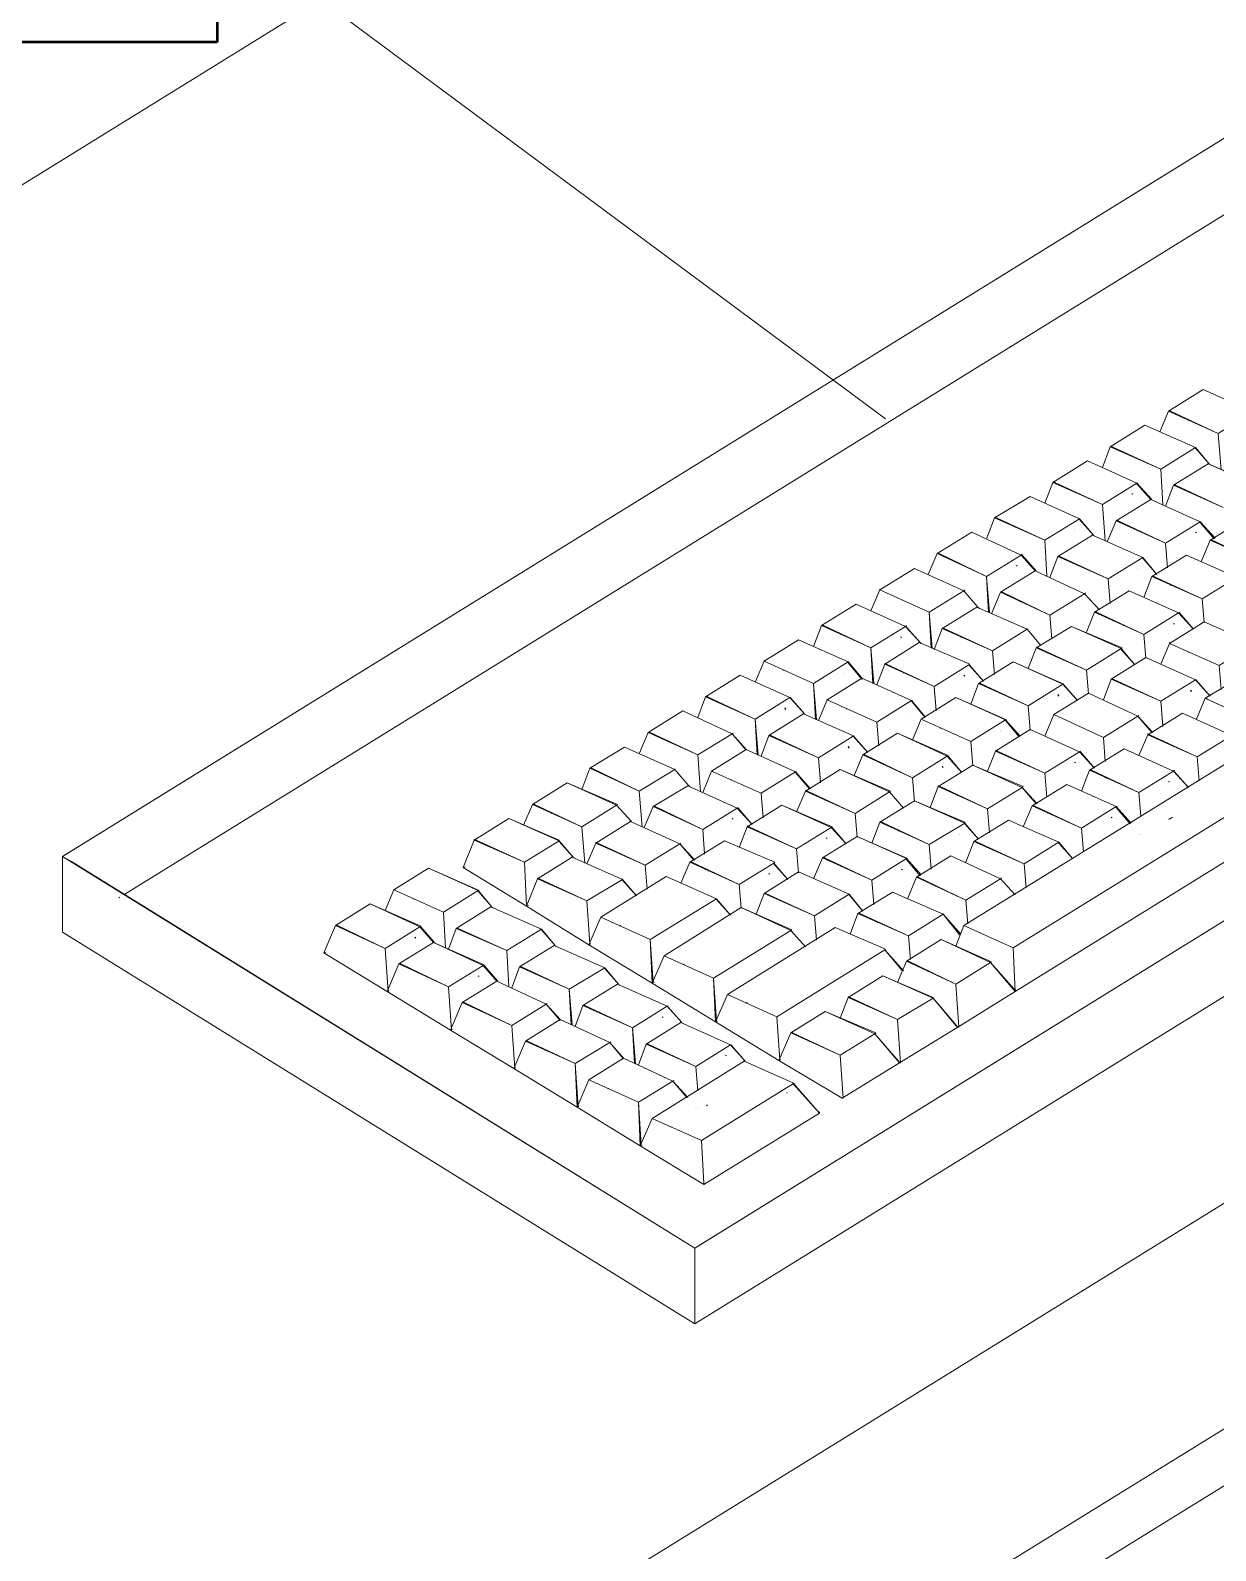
# Model space of a CAD drawing. Extents: x -15 to 256, y 0 to 403.
# Drawn here: x 246.749 to 248.001, y 371.081 to 372.687 of the extents above; entities that cross this region are included whole.
import ezdxf

# ---------------------------------------------------------------- set-up
doc = ezdxf.new("R2010")
doc.units = 0
doc.header["$LTSCALE"] = 0.15
doc.layers.get('0').update_dxf_attribs({"color": 252})
doc.layers.add('E-ANN-LCTX', color=90, linetype='Continuous', lineweight=9)
doc.layers.add('PDF2_Geometry', color=7, linetype='Continuous')

# ---------------------------------------------------------------- blocks, each defined once
blk = doc.blocks.new('6-Model')
at = {"layer": 'PDF2_Geometry', "lineweight": 0}
for points in [[(97.728, 44.645), (97.791, 21.26), (98.628, 21.793), (98.754, 44.183), (187.352, 98.945), (187.352, 99.845), (184.826, 101.893), (158.525, 113.745), (76.526, 63.045)], [(184.826, 101.893), (96.228, 47.131), (72.753, 57.717)], [(187.352, 99.845), (98.754, 45.095)], [(118.172, 76.472), (118.172, 77.68), (118.188, 77.691), (140.006, 91.178), (150.094, 84.926), (128.276, 71.44), (128.26, 71.428), (118.172, 77.68), (140.022, 91.189), (140.006, 91.178), (140.022, 91.189)], [(138.885, 89.26), (119.167, 77.076)], [(137.164, 84.772), (136.612, 84.429), (135.854, 84.784), (135.838, 84.796), (135.823, 84.784), (136.375, 85.127), (137.164, 84.772), (137.401, 84.512), (137.164, 84.772), (137.18, 84.784)], [(136.659, 83.848), (136.612, 84.429), (135.823, 84.784), (135.68, 84.452)], [(136.138, 84.654), (136.123, 84.642)], [(136.47, 83.931), (136.47, 83.943), (136.249, 84.192), (136.249, 84.204), (135.444, 84.559), (134.891, 84.216), (134.765, 83.884)], [(135.728, 83.292), (135.696, 83.86), (136.249, 84.204), (136.47, 83.943), (136.486, 83.931)], [(135.317, 83.635), (134.765, 83.292), (134.007, 83.647), (133.991, 83.659), (133.975, 83.647), (134.528, 83.991), (135.317, 83.635), (135.554, 83.375)], [(135.223, 84.073), (135.207, 84.073)], [(136.454, 83.943), (137.259, 83.588), (137.48, 83.327), (137.259, 83.576), (137.259, 83.588), (137.259, 83.6), (136.454, 83.943), (135.901, 83.6), (135.775, 83.268)], [(136.17, 84.026), (136.17, 84.026)], [(136.17, 84.014), (136.17, 84.014)], [(134.812, 82.712), (134.765, 83.292), (133.975, 83.647), (133.849, 83.316)], [(134.291, 83.505), (134.291, 83.505)], [(135.238, 83.47), (135.254, 83.458)], [(135.238, 83.458), (135.238, 83.458)], [(136.565, 82.759), (136.328, 83.02), (135.538, 83.375), (135.317, 83.623), (135.317, 83.635), (135.333, 83.635)], [(133.849, 82.724), (133.881, 82.155), (133.849, 82.724), (134.402, 83.067), (134.402, 83.055), (134.623, 82.806), (134.402, 83.067), (133.612, 83.422), (133.044, 83.079), (133.06, 83.079), (133.076, 83.079), (133.849, 82.724), (133.044, 83.079), (132.918, 82.747)], [(135.538, 83.375), (134.986, 83.031), (135.002, 83.043), (135.017, 83.031), (135.775, 82.676), (136.328, 83.02), (136.344, 83.02)], [(135.554, 83.363), (135.554, 83.363)], [(135.807, 82.286), (135.775, 82.676), (134.986, 83.031), (134.844, 82.7)], [(136.328, 83.02), (136.328, 83.008), (136.549, 82.747)], [(137.275, 82.368), (136.517, 82.724), (136.501, 82.724), (136.486, 82.724), (137.275, 82.368), (137.307, 81.978), (137.275, 82.368), (137.828, 82.7), (138.064, 82.439), (137.828, 82.7), (137.843, 82.712), (137.038, 83.067), (136.486, 82.724), (136.344, 82.38)], [(131.986, 82.179), (132.128, 82.51), (132.681, 82.854), (133.47, 82.487), (133.691, 82.238), (134.481, 81.871), (134.717, 81.611), (134.481, 81.871)], [(133.376, 82.937), (133.36, 82.937)], [(134.891, 81.717), (134.86, 82.108), (134.054, 82.463), (134.07, 82.463), (134.086, 82.463), (134.86, 82.108), (135.412, 82.451), (135.412, 82.439), (135.633, 82.179), (135.412, 82.451), (134.607, 82.806), (134.054, 82.463), (133.928, 82.132)], [(134.323, 82.889), (134.323, 82.889)], [(134.323, 82.878), (134.323, 82.878)], [(134.639, 82.795), (134.623, 82.795)], [(135.302, 82.889), (135.302, 82.889)], [(135.302, 82.889), (135.302, 82.889)], [(136.249, 82.854), (136.265, 82.842)], [(136.249, 82.842), (136.249, 82.842)], [(132.918, 82.143), (132.16, 82.51), (132.144, 82.51), (132.128, 82.51), (132.918, 82.143), (132.965, 81.563)], [(132.949, 81.575), (132.918, 82.143), (133.47, 82.487), (133.486, 82.499)], [(133.707, 82.238), (133.486, 82.487)], [(131.228, 81.93), (131.213, 81.942), (131.213, 81.93), (131.765, 82.274), (132.555, 81.918), (132.776, 81.658), (132.807, 81.634)], [(132.444, 82.368), (132.428, 82.368)], [(133.691, 82.238), (133.139, 81.895), (133.155, 81.895), (133.17, 81.895), (133.928, 81.528), (134.481, 81.871), (134.496, 81.883)], [(133.391, 82.321), (133.407, 82.309)], [(133.407, 82.321), (133.407, 82.321)], [(135.333, 82.274), (135.333, 82.274)], [(135.333, 82.262), (135.333, 82.262)], [(135.554, 82.143), (135.57, 82.155), (135.586, 82.143), (136.359, 81.788)], [(135.823, 82.025), (135.823, 82.025)], [(135.87, 82.001), (135.87, 82.013), (135.854, 82.001)], [(131.071, 81.599), (131.213, 81.93), (132.002, 81.575), (132.049, 80.995)], [(131.513, 81.8), (131.513, 81.8)], [(132.034, 81.007), (132.002, 81.575), (132.555, 81.918)], [(132.791, 81.646), (132.776, 81.658), (132.555, 81.918), (132.57, 81.93)], [(132.997, 81.551), (133.139, 81.895), (133.928, 81.528), (133.96, 81.149)], [(135.996, 81.575), (135.98, 81.563), (135.428, 81.22), (134.67, 81.575), (134.654, 81.587), (134.639, 81.575), (135.191, 81.918), (135.98, 81.563), (136.217, 81.303), (135.996, 81.563)], [(131.071, 81.007), (130.313, 81.362), (130.297, 81.374), (130.281, 81.362), (130.834, 81.705), (131.623, 81.35), (131.86, 81.09)], [(133.565, 81.303), (133.012, 80.959), (132.239, 81.315), (132.223, 81.326), (132.207, 81.315), (132.76, 81.658), (133.565, 81.303), (133.786, 81.042), (133.565, 81.303), (133.565, 81.315)], [(134.512, 81.255), (134.639, 81.575), (135.428, 81.22), (135.459, 80.841)], [(131.118, 80.438), (131.071, 81.007), (130.281, 81.362), (130.155, 81.03)], [(131.102, 80.438), (131.071, 81.007), (131.623, 81.35)], [(131.876, 81.078), (131.86, 81.09), (131.639, 81.338), (131.623, 81.35), (131.639, 81.362)], [(132.081, 80.983), (132.207, 81.315), (133.012, 80.959), (133.044, 80.581), (133.012, 80.959)], [(132.428, 76.247), (132.555, 76.578), (140.496, 81.48), (141.301, 81.137), (141.285, 81.125), (141.664, 80.687), (141.695, 80.663), (141.68, 80.663), (141.664, 80.687)], [(134.275, 81.35), (133.707, 81.007), (133.723, 81.019), (133.739, 81.007), (134.512, 80.652), (135.065, 80.995)], [(134.891, 81.457), (134.891, 81.469)], [(134.954, 81.445), (134.938, 81.433)], [(134.954, 81.433), (134.954, 81.433)], [(137.401, 80.794), (137.18, 81.054), (137.18, 81.066), (137.196, 81.066), (136.391, 81.421), (135.838, 81.078), (135.696, 80.746)], [(129.381, 80.794), (129.366, 80.805), (129.366, 80.794), (129.918, 81.137), (130.707, 80.782), (130.944, 80.509)], [(130.597, 81.232), (130.581, 81.22)], [(132.113, 80), (132.081, 80.391), (132.634, 80.734), (132.87, 80.474), (132.649, 80.723), (132.634, 80.734), (132.649, 80.746), (131.844, 81.09), (131.292, 80.746), (131.165, 80.415)], [(131.86, 81.078), (131.86, 81.078)], [(137.417, 80.805), (137.18, 81.066), (136.628, 80.723), (136.659, 80.344), (136.628, 80.723), (135.838, 81.078), (135.838, 81.09), (135.854, 81.078)], [(130.202, 79.858), (130.155, 80.438), (129.366, 80.794), (129.223, 80.462)], [(130.187, 79.87), (130.155, 80.438), (130.707, 80.782)], [(130.929, 80.509), (130.707, 80.77), (130.707, 80.782), (130.723, 80.782)], [(133.612, 79.692), (133.581, 80.083), (132.791, 80.438), (132.807, 80.45), (132.823, 80.438), (133.581, 80.083), (134.133, 80.427), (134.149, 80.415), (134.37, 80.166), (134.133, 80.427), (133.344, 80.782), (132.791, 80.438), (132.665, 80.107)], [(133.344, 80.782), (134.149, 80.427), (134.133, 80.427)], [(134.544, 80.273), (134.512, 80.652), (133.707, 81.007), (133.581, 80.675)], [(133.897, 80.924), (133.881, 80.936)], [(133.975, 80.888), (133.975, 80.888)], [(135.696, 80.154), (134.938, 80.509), (134.923, 80.509), (134.907, 80.509), (135.459, 80.853), (136.249, 80.498), (136.486, 80.237), (136.265, 80.486), (136.249, 80.498), (136.265, 80.498)], [(134.986, 80.817), (134.986, 80.817)], [(134.986, 80.817), (134.986, 80.817)], [(136.138, 80.936), (136.138, 80.936)], [(136.154, 80.936), (136.138, 80.936)], [(129.223, 79.87), (128.466, 80.225), (128.45, 80.237), (128.434, 80.225), (128.987, 80.569), (129.776, 80.213), (130.013, 79.953), (129.792, 80.202), (129.776, 80.213), (129.792, 80.213)], [(129.681, 80.652), (129.666, 80.652)], [(130.629, 80.604), (130.629, 80.604)], [(130.629, 80.592), (130.629, 80.592)], [(136.959, 80.533), (136.407, 80.202), (136.422, 80.202), (136.438, 80.19), (137.196, 79.835), (137.749, 80.178), (137.764, 80.19), (136.959, 80.533), (137.749, 80.178), (137.985, 79.917), (137.764, 80.178)], [(130.392, 80.178), (130.376, 80.19), (130.376, 80.178), (130.929, 80.521), (131.718, 80.166), (131.939, 79.906)], [(132.113, 80.012), (132.081, 80.391)], [(132.981, 80.356), (132.965, 80.367)], [(133.107, 80.296), (133.107, 80.296)], [(133.107, 80.296), (133.107, 80.296)], [(134.007, 79.941), (133.991, 79.941), (134.544, 80.284), (135.333, 79.917), (135.57, 79.657)], [(135.728, 79.764), (135.696, 80.154), (134.907, 80.509), (134.781, 80.178)], [(135.223, 80.367), (135.223, 80.367)], [(135.223, 80.367), (135.223, 80.367)], [(135.728, 79.752), (135.696, 80.154), (136.249, 80.498)], [(136.17, 80.332), (136.186, 80.32)], [(136.17, 80.32), (136.186, 80.308)], [(129.271, 79.302), (129.223, 79.87), (128.434, 80.225), (128.308, 79.894)], [(128.75, 80.083), (128.75, 80.083)], [(129.255, 79.302), (129.223, 79.87), (129.776, 80.213)], [(129.697, 80.048), (129.713, 80.036)], [(131.718, 80.166), (131.165, 79.823), (131.197, 79.444), (131.165, 79.823), (130.376, 80.178), (130.234, 79.846)], [(131.939, 79.894), (131.718, 80.154), (131.718, 80.166), (131.734, 80.166)], [(132.428, 80.213), (131.876, 79.87), (131.734, 79.539)], [(133.439, 79.586), (133.218, 79.846), (133.218, 79.858), (133.233, 79.858), (132.428, 80.213), (133.218, 79.858), (133.454, 79.598)], [(134.054, 80.261), (134.07, 80.249)], [(134.054, 80.249), (134.07, 80.237)], [(136.265, 79.87), (136.407, 80.202), (137.196, 79.835), (137.228, 79.456)], [(128.876, 79.645), (128.86, 79.633), (128.308, 79.302), (127.55, 79.657), (127.518, 79.657), (128.071, 80), (128.86, 79.633), (129.081, 79.385), (129.871, 79.029), (130.108, 78.757)], [(130.265, 78.852), (130.234, 79.254), (130.786, 79.598), (131.023, 79.337), (130.802, 79.586), (130.786, 79.598), (130.802, 79.598), (129.997, 79.953), (129.445, 79.61), (129.318, 79.278)], [(129.697, 80.036), (129.713, 80.024)], [(131.639, 79.988), (131.639, 79.988)], [(131.639, 79.977), (131.639, 79.977)], [(132.697, 79.124), (132.665, 79.515), (131.876, 79.87), (131.892, 79.87)], [(133.218, 79.858), (132.665, 79.515)], [(133.849, 79.598), (133.991, 79.941), (134.781, 79.574), (134.812, 79.195), (134.781, 79.574), (135.333, 79.917)], [(135.554, 79.657), (135.333, 79.917), (135.349, 79.929)], [(128.355, 78.71), (128.308, 79.302), (127.518, 79.657), (127.376, 79.314)], [(129.081, 79.373), (128.86, 79.633)], [(130.802, 78.97), (130.944, 79.302), (131.734, 78.935), (130.976, 79.302), (130.96, 79.302), (130.944, 79.302), (131.497, 79.645)], [(131.765, 78.556), (131.734, 78.935), (132.286, 79.278), (132.302, 79.29), (131.497, 79.645), (132.286, 79.278), (132.523, 79.018), (132.302, 79.278)], [(132.113, 79.764), (132.113, 79.764)], [(132.128, 79.752), (132.128, 79.752)], [(132.191, 79.728), (132.176, 79.728)], [(132.191, 79.728), (132.191, 79.728)], [(134.402, 79.349), (133.849, 79.006), (133.091, 79.361), (133.076, 79.373), (133.06, 79.361), (133.612, 79.704), (134.402, 79.349), (134.639, 79.089), (134.417, 79.349), (134.402, 79.349), (134.417, 79.361)], [(133.139, 79.681), (133.139, 79.681)], [(133.139, 79.669), (133.139, 79.669)], [(134.291, 79.799), (134.291, 79.799)], [(134.307, 79.799), (134.307, 79.799)], [(135.349, 79.29), (135.491, 79.621), (136.28, 79.266), (136.312, 78.887)], [(127.424, 78.153), (127.376, 78.722), (126.587, 79.089), (126.461, 78.745), (126.587, 79.089), (127.14, 79.42), (127.945, 79.065), (128.166, 78.804), (128.182, 78.793), (128.166, 78.804), (127.945, 79.065), (127.945, 79.077)], [(127.834, 79.527), (127.818, 79.515)], [(128.545, 79.041), (128.529, 79.041), (129.081, 79.385)], [(129.76, 79.468), (129.76, 79.468)], [(129.76, 79.468), (129.76, 79.468)], [(130.707, 79.432), (130.723, 79.42)], [(130.707, 79.42), (130.723, 79.408)], [(132.933, 79.041), (133.06, 79.361), (133.849, 79.006), (133.881, 78.627)], [(135.901, 79.041), (135.349, 78.698), (134.591, 79.053), (134.575, 79.065), (134.56, 79.053), (135.112, 79.396), (135.901, 79.041), (136.138, 78.781), (135.917, 79.029), (135.901, 79.041), (135.917, 79.053)], [(135.68, 79.539), (135.665, 79.55)], [(135.728, 79.527), (135.728, 79.515)], [(135.744, 79.503), (135.744, 79.515)], [(135.791, 79.479), (135.807, 79.491)], [(135.791, 79.491), (135.791, 79.491)], [(126.587, 79.089), (126.603, 79.089), (126.619, 79.089), (127.376, 78.722), (127.945, 79.065)], [(130.265, 78.864), (130.234, 79.254)], [(131.118, 79.219), (131.118, 79.219)], [(131.118, 79.219), (131.118, 79.219)], [(131.26, 79.16), (131.244, 79.16)], [(131.26, 79.148), (131.276, 79.16)], [(132.697, 79.136), (132.144, 78.793), (132.018, 78.461)], [(132.207, 79.112), (132.223, 79.1)], [(132.223, 79.112), (132.223, 79.112)], [(133.707, 78.52), (133.486, 78.781), (133.502, 78.793), (132.697, 79.136), (133.486, 78.781), (133.723, 78.52)], [(126.224, 78.852), (125.671, 78.508), (125.687, 78.52), (125.703, 78.508), (126.461, 78.153), (127.013, 78.497)], [(126.903, 78.947), (126.903, 78.947)], [(129.871, 79.029), (129.318, 78.686), (129.35, 78.295), (129.318, 78.686), (128.529, 79.041), (128.387, 78.698)], [(129.792, 78.852), (129.792, 78.852)], [(129.792, 78.84), (129.792, 78.84)], [(130.092, 78.757), (129.871, 79.018), (129.871, 79.029), (129.887, 79.029)], [(130.581, 79.065), (130.029, 78.722), (130.029, 78.733), (130.06, 78.722), (130.818, 78.366), (131.371, 78.71)], [(135.381, 78.319), (135.349, 78.698), (134.56, 79.053), (134.433, 78.722)], [(134.749, 78.97), (134.733, 78.982)], [(134.812, 78.947), (134.812, 78.935)], [(134.828, 78.923), (134.828, 78.935)], [(134.875, 78.911), (134.875, 78.911)], [(134.875, 78.911), (134.875, 78.911)], [(128.418, 77.715), (128.387, 78.106), (128.939, 78.449), (128.955, 78.449), (129.176, 78.189), (128.939, 78.449), (128.15, 78.804), (127.597, 78.473), (127.455, 78.141)], [(129.887, 78.39), (130.029, 78.722), (130.818, 78.366), (130.85, 77.987)], [(130.218, 78.639), (130.202, 78.651)], [(130.265, 78.627), (130.265, 78.615)], [(130.281, 78.603), (130.281, 78.615)], [(130.329, 78.591), (130.329, 78.591)], [(130.329, 78.579), (130.344, 78.591)], [(132.965, 78.058), (132.933, 78.437), (132.144, 78.793), (132.144, 78.804), (132.176, 78.793), (132.933, 78.437), (133.486, 78.781)], [(134.986, 78.473), (134.433, 78.13), (133.675, 78.485), (133.66, 78.497), (133.644, 78.485), (134.196, 78.828), (134.986, 78.473), (135.223, 78.212)], [(125.529, 78.177), (125.671, 78.508), (126.461, 78.153), (126.508, 77.573)], [(125.987, 78.378), (125.971, 78.366)], [(128.387, 78.106), (127.629, 78.473), (127.613, 78.473), (127.597, 78.473), (128.387, 78.106), (128.418, 77.727)], [(128.939, 78.449), (128.955, 78.461)], [(129.65, 78.497), (129.097, 78.153), (129.113, 78.165), (129.129, 78.153), (129.887, 77.798), (130.439, 78.141), (130.455, 78.153), (129.65, 78.497), (130.439, 78.141), (130.676, 77.881), (130.455, 78.141)], [(131.765, 78.568), (132.57, 78.212), (132.791, 77.952), (132.57, 78.201), (132.57, 78.212), (132.57, 78.224), (131.765, 78.568), (131.213, 78.224), (131.086, 77.893)], [(134.465, 77.751), (134.433, 78.13), (133.644, 78.485), (133.502, 78.153)], [(133.897, 78.366), (133.897, 78.378)], [(133.944, 78.343), (133.96, 78.355)], [(135.207, 78.201), (134.986, 78.461), (134.986, 78.473), (135.002, 78.473)], [(125.292, 78.283), (124.74, 77.94), (124.756, 77.952), (124.772, 77.94), (125.545, 77.585), (126.098, 77.928)], [(127.471, 77.538), (126.713, 77.893), (126.682, 77.905), (126.682, 77.893), (127.234, 78.236), (128.024, 77.881), (128.26, 77.62)], [(127.25, 78.224), (127.25, 78.224)], [(128.86, 78.283), (128.876, 78.272)], [(128.876, 78.283), (128.876, 78.283)], [(129.918, 77.419), (129.887, 77.798), (129.097, 78.153), (128.971, 77.822)], [(132.034, 77.478), (132.002, 77.869), (132.57, 78.212)], [(133.96, 78.343), (133.96, 78.343)], [(134.907, 78.307), (134.923, 78.295)], [(134.907, 78.295), (134.907, 78.295)], [(135.87, 78.295), (135.823, 78.272)], [(135.838, 78.272), (135.886, 78.307)], [(126.54, 77.561), (126.682, 77.893), (127.471, 77.538), (127.503, 77.159), (127.471, 77.538), (128.024, 77.881)], [(128.245, 77.62), (128.024, 77.881), (128.039, 77.893)], [(129.002, 76.851), (128.971, 77.23), (129.523, 77.573), (129.744, 77.313), (129.523, 77.561), (129.523, 77.573), (129.539, 77.585), (128.734, 77.928), (128.182, 77.585), (128.039, 77.253)], [(129.271, 78.07), (129.287, 78.07), (129.271, 78.082)], [(129.35, 78.047), (129.35, 78.035)], [(129.366, 78.023), (129.366, 78.035)], [(129.413, 78.011), (129.413, 78.011)], [(129.413, 78.011), (129.413, 78.011)], [(130.85, 77.999), (130.297, 77.656), (130.313, 77.668), (130.329, 77.656), (131.086, 77.301), (131.639, 77.644)], [(131.86, 77.372), (131.639, 77.632), (131.639, 77.644), (131.655, 77.644), (130.85, 77.999), (131.639, 77.644), (131.876, 77.384)], [(131.513, 78.082), (131.528, 78.094)], [(131.544, 78.082), (131.528, 78.082)], [(132.491, 78.035), (132.491, 78.035)], [(132.491, 78.023), (132.491, 78.023)], [(133.549, 77.182), (133.518, 77.561), (132.712, 77.916), (132.586, 77.585)], [(135.365, 78.035), (135.365, 78.035)], [(135.365, 78.023), (135.365, 78.023)], [(135.396, 78.047), (135.396, 78.047)], [(125.056, 77.81), (125.056, 77.798)], [(127.108, 77.313), (126.54, 76.969), (125.782, 77.324), (125.766, 77.336), (125.75, 77.324), (126.303, 77.668), (127.108, 77.313), (127.329, 77.052), (127.108, 77.301), (127.108, 77.313), (127.108, 77.324)], [(126.019, 77.751), (126.019, 77.751)], [(126.019, 77.751), (126.019, 77.751)], [(126.982, 77.762), (126.982, 77.762)], [(126.982, 77.762), (126.982, 77.762)], [(131.118, 76.91), (131.086, 77.301), (130.297, 77.656), (130.155, 77.324)], [(131.655, 77.005), (131.797, 77.348), (132.349, 77.691), (133.139, 77.324), (133.376, 77.064), (133.139, 77.324), (133.155, 77.336)], [(132.981, 77.798), (132.981, 77.798)], [(133.991, 77.727), (133.991, 77.727)], [(133.991, 77.715), (133.991, 77.715)], [(123.477, 77.147), (123.461, 77.147), (124.014, 77.49)], [(124.598, 77.514), (124.566, 77.502)], [(128.418, 77.49), (128.418, 77.478)], [(128.434, 77.466), (128.434, 77.478)], [(128.481, 77.443), (128.497, 77.455)], [(128.497, 77.443), (128.497, 77.443)], [(129.918, 77.431), (130.723, 77.076), (130.944, 76.803), (130.723, 77.064), (130.723, 77.076), (129.918, 77.431), (129.366, 77.088), (129.239, 76.756)], [(129.445, 77.407), (129.46, 77.395)], [(129.445, 77.395), (129.445, 77.395)], [(130.597, 77.514), (130.613, 77.526)], [(130.613, 77.514), (130.613, 77.514)], [(131.56, 77.478), (131.576, 77.466)], [(131.56, 77.466), (131.56, 77.466)], [(124.282, 76.223), (124.251, 76.792), (123.461, 77.147), (123.319, 76.815)], [(124.803, 77.135), (124.251, 76.792)], [(126.066, 77.182), (126.066, 77.182)], [(126.066, 77.182), (126.066, 77.182)], [(127.582, 75.655), (127.55, 76.353), (128.608, 77.005), (128.608, 76.993), (128.829, 76.744), (128.608, 77.005), (127.803, 77.36), (126.761, 76.709), (126.776, 76.721)], [(127.029, 77.135), (127.029, 77.135)], [(127.029, 77.135), (127.029, 77.135)], [(132.586, 76.981), (131.828, 77.348), (131.813, 77.348), (131.797, 77.348), (132.586, 76.981), (132.618, 76.602), (132.586, 76.981), (133.139, 77.324)], [(131.97, 77.265), (131.97, 77.265)], [(132.034, 77.242), (132.034, 77.23)], [(119.088, 77.028), (119.072, 77.017)], [(122.34, 76.14), (123.351, 75.525), (123.366, 75.525), (123.319, 76.211), (122.561, 76.578), (122.546, 76.578), (122.53, 76.578), (123.319, 76.211), (123.872, 76.555), (123.887, 76.567), (123.082, 76.922), (123.872, 76.555), (124.093, 76.306), (124.882, 75.939), (125.103, 75.69), (125.892, 75.323), (126.113, 75.075), (126.903, 74.708), (127.124, 74.459), (127.913, 74.092), (128.15, 73.831)], [(123.082, 76.922), (122.53, 76.578), (122.34, 76.14), (122.372, 76.152)], [(123.777, 77.005), (123.761, 77.005)], [(124.724, 76.957), (124.724, 76.957)], [(130.202, 76.342), (130.171, 76.732), (130.723, 77.076)], [(130.644, 76.898), (130.644, 76.898)], [(132.223, 76.756), (131.671, 76.413), (131.702, 76.034), (131.671, 76.413), (130.865, 76.768), (130.739, 76.436), (130.865, 76.768), (131.418, 77.111), (132.223, 76.756), (132.491, 76.425)], [(125.008, 76.874), (124.456, 76.531), (124.472, 76.531), (124.487, 76.531), (125.261, 76.176), (125.813, 76.519)], [(125.04, 76.863), (125.024, 76.863)], [(127.787, 76.105), (127.771, 76.093), (129.002, 76.863)], [(128.497, 76.839), (128.497, 76.839)], [(128.497, 76.839), (128.497, 76.839)], [(128.592, 75.039), (128.624, 75.051), (128.592, 75.039), (128.56, 75.738), (129.792, 76.496), (130.029, 76.235), (129.792, 76.496), (129.002, 76.863), (129.808, 76.507), (129.792, 76.496)], [(130.644, 76.886), (130.644, 76.886)], [(130.865, 76.768), (130.881, 76.78), (130.897, 76.768), (131.671, 76.413)], [(131.134, 76.649), (131.134, 76.649)], [(132.507, 76.436), (132.223, 76.756), (132.223, 76.768)], [(122.845, 76.436), (122.83, 76.436)], [(124.108, 76.306), (123.887, 76.555)], [(125.292, 75.608), (125.261, 76.176), (124.456, 76.531), (124.329, 76.2)], [(127.061, 76.567), (127.076, 76.578), (127.076, 76.567)], [(128.797, 75.489), (128.781, 75.477), (130.502, 76.543), (131.307, 76.2), (131.292, 76.188), (129.571, 75.122)], [(131.181, 76.626), (131.181, 76.638), (131.165, 76.626)], [(132.57, 76.578), (132.555, 76.578), (133.344, 76.223)], [(132.87, 76.436), (132.87, 76.436)], [(132.87, 76.436), (132.87, 76.436)], [(123.793, 76.389), (123.808, 76.377)], [(123.808, 76.389), (123.808, 76.389)], [(126.256, 75.56), (125.498, 75.915), (125.482, 75.915), (125.466, 75.915), (126.019, 76.259), (126.824, 75.904), (127.045, 75.643), (126.824, 75.892), (126.824, 75.904), (126.256, 75.56), (126.287, 74.992)], [(125.735, 76.342), (125.735, 76.342)], [(126.05, 76.247), (126.034, 76.247)], [(131.592, 75.856), (131.292, 76.188), (131.576, 75.856)], [(133.344, 75.572), (133.36, 75.56), (132.981, 75.986), (132.191, 76.353), (131.639, 76.01), (131.497, 75.667)], [(132.191, 76.353), (132.997, 75.998), (132.981, 75.986)], [(125.119, 75.69), (124.898, 75.939)], [(125.103, 75.69), (124.55, 75.347), (124.566, 75.347), (124.582, 75.347), (125.34, 74.98), (125.892, 75.323)], [(124.803, 75.773), (124.819, 75.761)], [(124.819, 75.773), (124.819, 75.773)], [(126.303, 74.992), (126.256, 75.56), (125.466, 75.915), (125.34, 75.584)], [(126.745, 75.726), (126.745, 75.726)], [(131.513, 74.412), (131.528, 74.388), (131.544, 74.388), (131.497, 75.075), (130.707, 75.43), (130.581, 75.098), (130.707, 75.43), (131.26, 75.773)], [(131.528, 74.388), (132.46, 74.956), (132.065, 75.418), (132.065, 75.43), (131.26, 75.773), (132.065, 75.418), (132.428, 74.98), (132.476, 74.956)], [(127.266, 74.944), (126.508, 75.3), (126.492, 75.3), (126.477, 75.3), (127.029, 75.643), (127.818, 75.288), (128.055, 75.027), (127.834, 75.276), (127.818, 75.288), (127.834, 75.288)], [(127.061, 75.631), (127.045, 75.631)], [(127.582, 75.655), (127.613, 75.667), (127.582, 75.655)], [(130.707, 75.43), (130.723, 75.442), (130.739, 75.43), (131.497, 75.075), (132.065, 75.418)], [(126.113, 75.063), (125.892, 75.323), (125.908, 75.335)], [(127.313, 74.376), (127.266, 74.944), (126.477, 75.3), (126.35, 74.968)], [(127.297, 74.376), (127.266, 74.944), (127.818, 75.288)], [(129.097, 75.335), (129.097, 75.347), (129.081, 75.335)], [(130.344, 75.205), (129.792, 74.862), (129.808, 74.873), (129.823, 74.862), (130.581, 74.506), (131.134, 74.85)], [(130.613, 73.82), (131.528, 74.388), (131.134, 74.85), (131.15, 74.862), (130.344, 75.205), (131.134, 74.85), (131.513, 74.412), (131.544, 74.388)], [(126.113, 75.075), (125.561, 74.731), (125.577, 74.731), (125.592, 74.731), (126.35, 74.376)], [(126.792, 75.158), (126.792, 75.158)], [(126.792, 75.158), (126.792, 75.158)], [(128.829, 74.672), (128.276, 74.329), (127.518, 74.684), (127.503, 74.696), (127.487, 74.684), (128.039, 75.027), (128.829, 74.672), (129.066, 74.412), (128.845, 74.66), (128.829, 74.672), (128.845, 74.672)], [(127.739, 75.122), (127.755, 75.11)], [(132.428, 74.98), (132.46, 74.956)], [(126.382, 73.678), (126.413, 73.689), (126.382, 73.678), (126.35, 74.376), (126.903, 74.708)], [(127.124, 74.447), (126.903, 74.708), (126.919, 74.72)], [(128.308, 73.938), (128.276, 74.329), (127.487, 74.684), (127.361, 74.352)], [(127.803, 74.542), (127.803, 74.542)], [(127.803, 74.542), (127.803, 74.542)], [(128.75, 74.506), (128.766, 74.495)], [(126.587, 74.116), (126.571, 74.116), (127.124, 74.459)], [(127.597, 73.5), (127.582, 73.5), (129.05, 74.412), (129.855, 74.056), (129.839, 74.056), (130.218, 73.618)], [(129.066, 74.4), (129.066, 74.4)], [(127.913, 74.092), (127.361, 73.76), (127.392, 73.062), (127.424, 73.074), (127.392, 73.062)], [(128.134, 73.831), (127.913, 74.092), (127.929, 74.104)], [(129.839, 74.056), (128.371, 73.145)], [(129.839, 74.045), (130.25, 73.583), (128.403, 72.446)], [(129.729, 73.914), (129.729, 73.903)], [(128.276, 73.666), (128.276, 73.666)], [(128.292, 73.666), (128.292, 73.666)], [(128.324, 73.678), (128.324, 73.678)], [(128.466, 73.713), (128.45, 73.701)], [(128.45, 73.701), (128.45, 73.701)], [(127.882, 73.358), (127.897, 73.358)], [(127.897, 73.358), (127.897, 73.358)]]:
    blk.add_lwpolyline(points, dxfattribs=at)
for points in [[(128.26, 70.22), (128.26, 71.428), (150.11, 84.938), (150.094, 84.926), (150.094, 83.718), (128.276, 70.232)], [(134.891, 84.216), (134.907, 84.227), (134.923, 84.216), (135.696, 83.86)], [(135.901, 83.6), (135.917, 83.612), (135.933, 83.6), (136.691, 83.245)], [(136.217, 83.458), (136.233, 83.458)], [(136.912, 82.132), (136.359, 81.788), (136.391, 81.409), (136.359, 81.788), (135.554, 82.143), (135.428, 81.812), (135.554, 82.143), (136.107, 82.487), (136.912, 82.132), (137.133, 81.871)], [(134.37, 82.321), (134.386, 82.321)], [(135.728, 82.072), (135.744, 82.061)], [(133.439, 81.753), (133.454, 81.753)], [(134.812, 81.504), (134.828, 81.492)], [(135.286, 80.734), (135.065, 80.983), (135.065, 80.995), (135.081, 81.007), (134.275, 81.35), (135.065, 80.995)], [(135.917, 81.386), (135.901, 81.397)], [(131.56, 81.173), (131.544, 81.184)], [(132.507, 81.173), (132.523, 81.184)], [(133.376, 75.525), (133.344, 76.223), (141.285, 81.125), (141.68, 80.663)], [(134.023, 80.877), (134.023, 80.865)], [(131.292, 80.746), (131.307, 80.758), (131.323, 80.746), (132.081, 80.391)], [(131.592, 80.604), (131.607, 80.616)], [(132.57, 80.557), (132.555, 80.569)], [(133.044, 80.32), (133.044, 80.332)], [(130.676, 80.036), (130.692, 80.036)], [(135.491, 79.621), (136.044, 79.965), (136.833, 79.61), (137.054, 79.349), (136.833, 79.61), (136.28, 79.266), (135.523, 79.621), (135.491, 79.633)], [(129.445, 79.61), (129.46, 79.621), (129.476, 79.61), (130.234, 79.254)], [(131.197, 79.183), (131.197, 79.195)], [(133.376, 79.231), (133.36, 79.219)], [(134.339, 79.171), (134.323, 79.183)], [(127.013, 78.497), (127.029, 78.508), (126.224, 78.852), (127.013, 78.497), (127.25, 78.236)], [(128.829, 78.899), (128.845, 78.899)], [(131.371, 78.71), (131.386, 78.722), (130.581, 79.065), (131.371, 78.71), (131.592, 78.449)], [(135.838, 78.864), (135.823, 78.875)], [(132.46, 78.662), (132.444, 78.651)], [(126.334, 77.656), (126.319, 77.668), (126.098, 77.916), (126.098, 77.928), (126.098, 77.94), (125.292, 78.283), (126.098, 77.928), (126.319, 77.668)], [(127.897, 78.331), (127.913, 78.331)], [(131.213, 78.224), (131.228, 78.236), (131.244, 78.224), (132.002, 77.869)], [(133.518, 77.561), (132.744, 77.916), (132.728, 77.916), (132.712, 77.916), (133.265, 78.26), (134.07, 77.905), (134.291, 77.644), (134.07, 77.893), (134.07, 77.905)], [(125.545, 77.585), (124.74, 77.94), (124.566, 77.502), (125.577, 76.886), (125.577, 76.898)], [(130.376, 77.964), (130.36, 77.976)], [(118.172, 77.68), (118.315, 77.597), (128.26, 71.428), (128.26, 70.22), (118.172, 76.472)], [(133.044, 77.774), (133.028, 77.774)], [(125.024, 76.874), (124.803, 77.123), (124.803, 77.135), (124.819, 77.135), (124.014, 77.49), (124.803, 77.135)], [(128.182, 77.585), (128.197, 77.597), (128.213, 77.585), (128.971, 77.23)], [(126.54, 76.969), (125.75, 77.324), (125.577, 76.886), (126.571, 76.271), (126.587, 76.282)], [(132.097, 77.206), (132.113, 77.206)], [(125.577, 76.886), (125.608, 76.898)], [(129.366, 77.088), (129.381, 77.088), (129.397, 77.088), (130.171, 76.732)], [(129.681, 76.945), (129.697, 76.945)], [(126.034, 76.259), (125.813, 76.507), (125.813, 76.519), (125.008, 76.874), (125.813, 76.519)], [(126.571, 76.271), (127.582, 75.655), (127.597, 75.667), (127.55, 76.353), (126.761, 76.709)], [(131.039, 76.697), (131.055, 76.685)], [(123.54, 75.963), (123.556, 75.963), (123.572, 75.963), (124.329, 75.596), (124.882, 75.939), (124.898, 75.951), (124.093, 76.306)], [(124.772, 76.389), (124.787, 76.389)], [(126.603, 76.282), (126.571, 76.271)], [(123.351, 75.525), (124.361, 74.909), (124.377, 74.909), (124.329, 75.596), (123.54, 75.963), (123.351, 75.525), (123.382, 75.536)], [(127.582, 75.655), (128.592, 75.039), (128.608, 75.051), (128.56, 75.738), (127.771, 76.093)], [(128.087, 75.951), (128.087, 75.963)], [(132.428, 75.643), (132.981, 75.986), (133.376, 75.525), (132.46, 74.956), (132.476, 74.956), (132.428, 75.643), (131.639, 76.01), (131.671, 76.01)], [(123.84, 75.821), (123.856, 75.821)], [(125.798, 75.773), (125.782, 75.773)], [(131.955, 75.868), (131.939, 75.868)], [(128.592, 75.039), (129.602, 74.423), (129.618, 74.435), (129.571, 75.122), (128.781, 75.477)], [(133.376, 75.525), (133.391, 75.536), (133.36, 75.56)], [(125.34, 74.98), (125.387, 74.293), (125.371, 74.293), (124.361, 74.909), (124.55, 75.347)], [(124.85, 75.205), (124.866, 75.205)], [(131.007, 75.288), (131.023, 75.3)], [(124.361, 74.909), (124.393, 74.921)], [(126.35, 74.376), (126.398, 73.689), (126.382, 73.678), (125.371, 74.293), (125.561, 74.731)], [(130.581, 74.506), (129.792, 74.862), (129.602, 74.423), (130.613, 73.82), (130.629, 73.82)], [(130.092, 74.72), (130.108, 74.731)], [(125.861, 74.589), (125.877, 74.601)], [(125.371, 74.293), (125.403, 74.305)], [(129.602, 74.423), (129.634, 74.435)], [(127.361, 73.76), (126.571, 74.116), (126.382, 73.678), (127.392, 73.062), (127.408, 73.074)], [(126.871, 73.974), (126.887, 73.974)], [(127.392, 73.062), (128.403, 72.446), (128.403, 72.458), (128.371, 73.145), (127.582, 73.5)], [(130.218, 73.618), (130.25, 73.595), (130.25, 73.583)]]:
    blk.add_lwpolyline(points, close=True, dxfattribs=at)
blk = doc.blocks.new('0100_Keyed Note-Square - New-3756089-CONTROL ROOM DETAIL - CONSOLE TYPE B')
at = {"layer": 'E-ANN-LCTX', "color": 7, "lineweight": 50}
for p, q in [((-3.175, -3.175), (-3.175, 3.175)), ((-3.175, 3.175), (3.175, 3.175)), ((3.175, 3.175), (3.175, -3.175)), ((3.175, -3.175), (-3.175, -3.175))]:
    blk.add_line(p, q, dxfattribs=at)

msp = doc.modelspace()

# ---------------------------------------------------------------- linework, layer by layer
at = {"layer": 'E-ANN-LCTX'}
msp.add_line((247.6524, 372.2765), (246.9464, 372.8005), dxfattribs=at)

# ---------------------------------------------------------------- block references
at = {"xscale": 0.0661841224396376, "yscale": 0.0661841224396376, "zscale": 0.0661841224396376}
msp.add_blockref('6-Model', (238.962, 366.6734), dxfattribs=at)
at = {"layer": 'E-ANN-LCTX', "color": 7, "xscale": 0.03971047346378256, "yscale": 0.03971047346378256, "zscale": 0.03971047346378256}
msp.add_blockref('0100_Keyed Note-Square - New-3756089-CONTROL ROOM DETAIL - CONSOLE TYPE B', (246.8203, 372.8005), dxfattribs=at)

doc.saveas('drawing.dxf')
